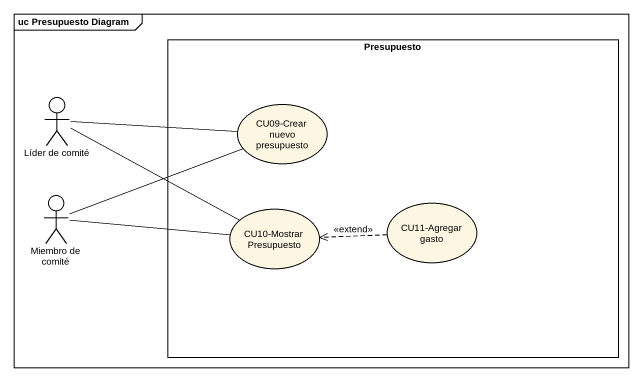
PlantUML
@startuml
mainframe uc Presupuesto Diagram
rectangle Presupuesto {
  usecase "CU09-Crear nuevo presupuesto" as CU09_Crear_nuevo_presupuesto
  usecase "CU10-Mostrar Presupuesto" as CU10_Mostrar_Presupuesto
  usecase "CU11-Agregar gasto" as CU11_Agregar_gasto
}
actor "Líder de comité" as Líder_de_comité
actor "Miembro de comité" as Miembro_de_comité
Líder_de_comité -right- CU09_Crear_nuevo_presupuesto
Líder_de_comité -right- CU10_Mostrar_Presupuesto
Miembro_de_comité -right- CU09_Crear_nuevo_presupuesto
Miembro_de_comité -right- CU10_Mostrar_Presupuesto
CU11_Agregar_gasto .left.> CU10_Mostrar_Presupuesto : <<extend>>
@enduml
